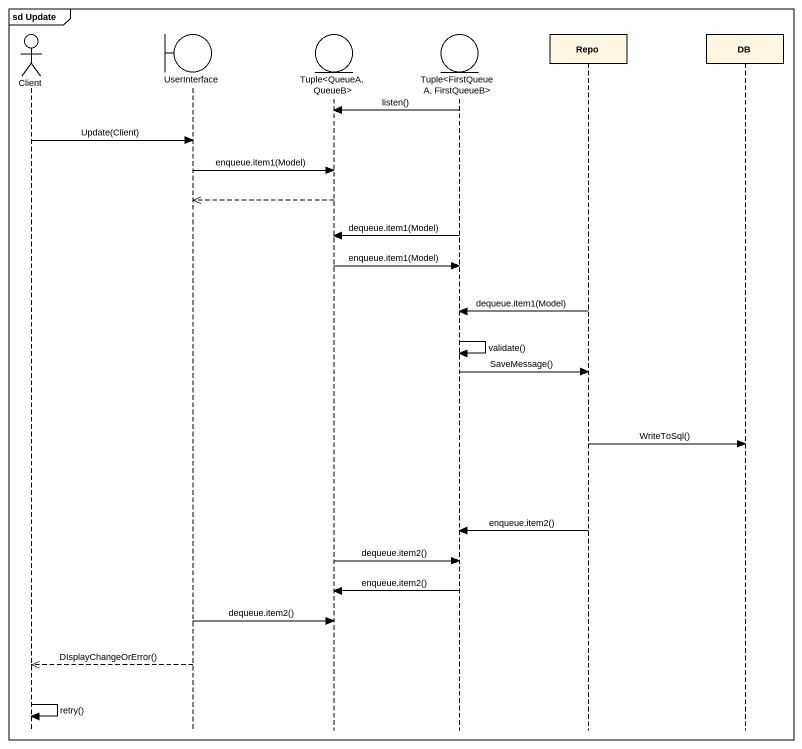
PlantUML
@startuml
mainframe sd Update
hide footbox
actor Client
boundary UserInterface
entity "Tuple<QueueA, QueueB>" as Tuple_QueueA_QueueB
entity "Tuple<FirstQueueA, FirstQueueB>" as Tuple_FirstQueueA
participant Repo
participant DB

Tuple_FirstQueueA -> Tuple_QueueA_QueueB : listen()
Client -> UserInterface : Update(Client)
UserInterface -> Tuple_QueueA_QueueB : enqueue.item1(Model)
Tuple_QueueA_QueueB -->> UserInterface
Tuple_FirstQueueA -> Tuple_QueueA_QueueB : dequeue.item1(Model)
Tuple_QueueA_QueueB -> Tuple_FirstQueueA : enqueue.item1(Model)
Repo -> Tuple_FirstQueueA : dequeue.item1(Model)
Tuple_FirstQueueA -> Tuple_FirstQueueA : validate()
Tuple_FirstQueueA -> Repo : SaveMessage()
Repo -> DB : WriteToSql()
Repo -> Tuple_FirstQueueA : enqueue.item2()
Tuple_QueueA_QueueB -> Tuple_FirstQueueA : dequeue.item2()
Tuple_FirstQueueA -> Tuple_QueueA_QueueB : enqueue.item2()
UserInterface -> Tuple_QueueA_QueueB : dequeue.item2()
UserInterface -->> Client : DIsplayChangeOrError()
Client -> Client : retry()
@enduml
